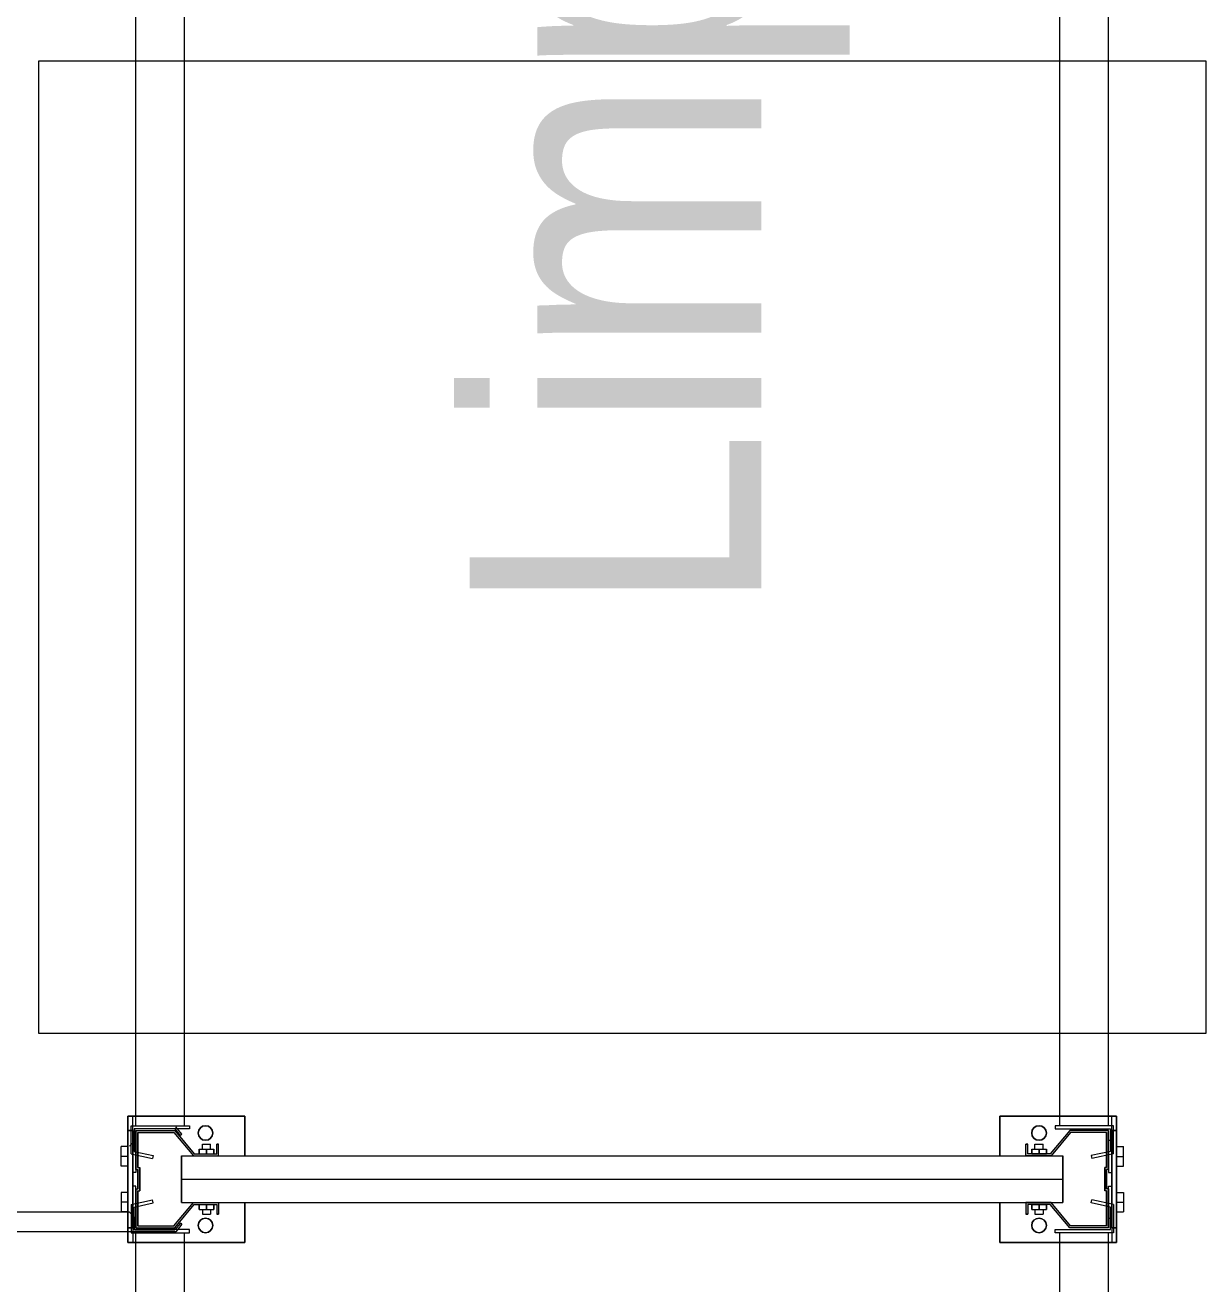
# Model space of a CAD drawing. Header units: metres. Extents: x 0 to 8715937, y -236336 to 216.
# Drawn here: x 122.662 to 123.876, y 65.497 to 66.791 of the extents above; entities that cross this region are included whole.
import ezdxf

# ---------------------------------------------------------------- set-up
doc = ezdxf.new("R2010")
doc.units = ezdxf.units.M
doc.header["$MEASUREMENT"] = 0
for name, color, linetype in [('0-BLOCK-EQUIPAMIENTO', 7, 'Continuous'), ('AAA BAST', 5, 'Continuous'), ('AAA CONECT', 3, 'Continuous'), ('AAA LARG', 1, 'Continuous'), ('AAA PALLETS', 7, 'Continuous'), ('TEXTO', 7, 'Continuous')]:
    doc.layers.add(name, color=color, linetype=linetype)
doc.styles.add('AR', font='arial.ttf')

# ---------------------------------------------------------------- blocks, each defined once
blk = doc.blocks.new('1A MODULO D FTE')
at = {"layer": 'AAA BAST', "lineweight": 5}
for points in [[(-2.34, 0.415), (-2.34, 0.417), (-2.35, 0.417), (-2.35, 0.44), (-2.326, 0.46), (-2.326, 0.5), (-2.366, 0.5), (-2.366, 0.498), (-2.386, 0.498), (-2.386, 0.5), (-2.426, 0.5), (-2.426, 0.46), (-2.402, 0.44), (-2.402, 0.417), (-2.412, 0.417), (-2.412, 0.415), (-2.4, 0.415), (-2.4, 0.4409), (-2.424, 0.4609), (-2.424, 0.498), (-2.388, 0.498), (-2.388, 0.496), (-2.364, 0.496), (-2.364, 0.498), (-2.328, 0.498), (-2.328, 0.4609), (-2.352, 0.4409), (-2.352, 0.415)], [(-0.012, 0.415), (-0.012, 0.417), (-0.002, 0.417), (-0.002, 0.44), (-0.026, 0.46), (-0.026, 0.5), (0.014, 0.5), (0.014, 0.498), (0.034, 0.498), (0.034, 0.5), (0.074, 0.5), (0.074, 0.46), (0.05, 0.44), (0.05, 0.417), (0.06, 0.417), (0.06, 0.415), (0.048, 0.415), (0.048, 0.4409), (0.072, 0.4609), (0.072, 0.498), (0.036, 0.498), (0.036, 0.496), (0.012, 0.496), (0.012, 0.498), (-0.024, 0.498), (-0.024, 0.4609), (0, 0.4409), (0, 0.415)], [(-2.34, -0.415), (-2.34, -0.417), (-2.35, -0.417), (-2.35, -0.44), (-2.326, -0.46), (-2.326, -0.5), (-2.366, -0.5), (-2.366, -0.498), (-2.386, -0.498), (-2.386, -0.5), (-2.426, -0.5), (-2.426, -0.46), (-2.402, -0.44), (-2.402, -0.417), (-2.412, -0.417), (-2.412, -0.415), (-2.4, -0.415), (-2.4, -0.4409), (-2.424, -0.4609), (-2.424, -0.498), (-2.388, -0.498), (-2.388, -0.496), (-2.364, -0.496), (-2.364, -0.498), (-2.328, -0.498), (-2.328, -0.4609), (-2.352, -0.4409), (-2.352, -0.415)], [(-0.012, -0.415), (-0.012, -0.417), (-0.002, -0.417), (-0.002, -0.44), (-0.026, -0.46), (-0.026, -0.5), (0.014, -0.5), (0.014, -0.498), (0.034, -0.498), (0.034, -0.5), (0.074, -0.5), (0.074, -0.46), (0.05, -0.44), (0.05, -0.417), (0.06, -0.417), (0.06, -0.415), (0.048, -0.415), (0.048, -0.4409), (0.072, -0.4609), (0.072, -0.498), (0.036, -0.498), (0.036, -0.496), (0.012, -0.496), (0.012, -0.498), (-0.024, -0.498), (-0.024, -0.4609), (0, -0.4409), (0, -0.415)]]:
    blk.add_hatch(color=251, dxfattribs=at).paths.add_polyline_path(points)
at = {"layer": 'AAA BAST', "color": 251, "lineweight": 5}
for p, q in [((-2.426, 0.5082), (-2.441, 0.5082)), ((-2.441, 0.5082), (-2.441, 0.3882)), ((-2.326, 0.5082), (-2.426, 0.5082)), ((-2.426, 0.5082), (-2.426, 0.5032)), ((-2.3895, 0.5152), (-2.4095, 0.5152)), ((-2.4095, 0.5082), (-2.4095, 0.5152)), ((-2.3995, 0.5082), (-2.3995, 0.5152)), ((-2.3895, 0.5082), (-2.3895, 0.5152)), ((-2.3625, 0.5152), (-2.3425, 0.5152)), ((-2.3625, 0.5082), (-2.3625, 0.5152)), ((-2.3525, 0.5082), (-2.3525, 0.5152)), ((-2.3425, 0.5082), (-2.3425, 0.5152)), ((-2.326, 0.5032), (-2.326, 0.5082)), ((-2.311, 0.5082), (-2.326, 0.5082)), ((-2.311, 0.3882), (-2.311, 0.5082)), ((-0.041, 0.3882), (-0.041, 0.5082)), ((-0.041, 0.5082), (-0.026, 0.5082)), ((-0.026, 0.5032), (-0.026, 0.5082)), ((-0.026, 0.5082), (0.074, 0.5082)), ((0.0105, 0.5152), (-0.0095, 0.5152)), ((-0.0095, 0.5082), (-0.0095, 0.5152)), ((0.0005, 0.5082), (0.0005, 0.5152)), ((0.0105, 0.5082), (0.0105, 0.5152)), ((0.0375, 0.5152), (0.0575, 0.5152)), ((0.0375, 0.5082), (0.0375, 0.5152)), ((0.0475, 0.5082), (0.0475, 0.5152)), ((0.0575, 0.5082), (0.0575, 0.5152)), ((0.074, 0.5082), (0.074, 0.5032)), ((0.074, 0.5082), (0.089, 0.5082)), ((0.089, 0.5082), (0.089, 0.3882)), ((-2.426, 0.5032), (-2.441, 0.5032)), ((-2.426, 0.5032), (-2.326, 0.5032)), ((-2.386, 0.5), (-2.426, 0.5)), ((-2.426, 0.5), (-2.426, 0.46)), ((-2.424, 0.498), (-2.424, 0.4609)), ((-2.388, 0.498), (-2.424, 0.498)), ((-2.416, 0.5), (-2.416, 0.5032)), ((-2.416, 0.5032), (-2.383, 0.5032)), ((-2.388, 0.498), (-2.388, 0.496)), ((-2.364, 0.496), (-2.388, 0.496)), ((-2.386, 0.5), (-2.386, 0.498)), ((-2.386, 0.5), (-2.383, 0.5)), ((-2.366, 0.498), (-2.386, 0.498)), ((-2.383, 0.5), (-2.383, 0.5032)), ((-2.369, 0.5), (-2.369, 0.5032)), ((-2.366, 0.5), (-2.369, 0.5)), ((-2.326, 0.5), (-2.366, 0.5)), ((-2.366, 0.5), (-2.366, 0.498)), ((-2.328, 0.498), (-2.364, 0.498)), ((-2.364, 0.498), (-2.364, 0.496)), ((-2.336, 0.5), (-2.336, 0.5032)), ((-2.328, 0.498), (-2.328, 0.4609)), ((-2.326, 0.5032), (-2.311, 0.5032)), ((-2.326, 0.5), (-2.326, 0.46)), ((-0.026, 0.5032), (-0.041, 0.5032)), ((0.074, 0.5032), (-0.026, 0.5032)), ((-0.026, 0.5), (0.014, 0.5)), ((-0.026, 0.5), (-0.026, 0.46)), ((-0.024, 0.498), (-0.024, 0.4609)), ((-0.024, 0.498), (0.012, 0.498)), ((-0.016, 0.5), (-0.016, 0.5032)), ((0.012, 0.498), (0.012, 0.496)), ((0.012, 0.496), (0.036, 0.496)), ((0.014, 0.5), (0.014, 0.498)), ((0.014, 0.5), (0.017, 0.5)), ((0.014, 0.498), (0.034, 0.498)), ((0.017, 0.5), (0.017, 0.5032)), ((0.031, 0.5), (0.031, 0.5032)), ((0.064, 0.5032), (0.031, 0.5032)), ((0.034, 0.5), (0.031, 0.5)), ((0.034, 0.5), (0.074, 0.5)), ((0.034, 0.5), (0.034, 0.498)), ((0.036, 0.498), (0.072, 0.498)), ((0.036, 0.498), (0.036, 0.496)), ((0.064, 0.5), (0.064, 0.5032)), ((0.072, 0.498), (0.072, 0.4609)), ((0.074, 0.5032), (0.089, 0.5032)), ((0.074, 0.5), (0.074, 0.46)), ((-2.426, 0.46), (-2.402, 0.44)), ((-2.424, 0.4609), (-2.4, 0.4409)), ((-2.4, 0.453), (-2.376, 0.453)), ((-2.4, -0.453), (-2.4, 0.453)), ((-2.376, 0.453), (-2.352, 0.453)), ((-2.376, -0.453), (-2.376, 0.453)), ((-2.328, 0.4609), (-2.352, 0.4409)), ((-2.352, -0.453), (-2.352, 0.453)), ((-2.326, 0.46), (-2.35, 0.44)), ((-0.026, 0.46), (-0.002, 0.44)), ((-0.024, 0.4609), (0, 0.4409)), ((0.024, 0.453), (0, 0.453)), ((0, -0.453), (0, 0.453)), ((0.048, 0.453), (0.024, 0.453)), ((0.024, -0.453), (0.024, 0.453)), ((0.072, 0.4609), (0.048, 0.4409)), ((0.048, -0.453), (0.048, 0.453)), ((0.074, 0.46), (0.05, 0.44)), ((-2.402, 0.44), (-2.402, 0.417)), ((-2.4, 0.4409), (-2.4, 0.415)), ((-2.352, 0.4409), (-2.352, 0.415)), ((-2.35, 0.44), (-2.35, 0.417)), ((-0.002, 0.44), (-0.002, 0.417)), ((0, 0.4409), (0, 0.415)), ((0.048, 0.4409), (0.048, 0.415)), ((0.05, 0.44), (0.05, 0.417)), ((-2.402, 0.436), (-2.407, 0.436)), ((-2.407, 0.421), (-2.407, 0.436)), ((-2.402, 0.4285), (-2.407, 0.4285)), ((-2.345, 0.436), (-2.35, 0.436)), ((-2.35, 0.421), (-2.35, 0.436)), ((-2.345, 0.4285), (-2.35, 0.4285)), ((-2.345, 0.421), (-2.345, 0.436)), ((-2.345, 0.4328), (-2.34, 0.4328)), ((-2.34, 0.4243), (-2.34, 0.4328)), ((-0.007, 0.4328), (-0.012, 0.4328)), ((-0.012, 0.4243), (-0.012, 0.4328)), ((-0.007, 0.436), (-0.002, 0.436)), ((-0.007, 0.421), (-0.007, 0.436)), ((-0.007, 0.4285), (-0.002, 0.4285)), ((-0.002, 0.421), (-0.002, 0.436)), ((0.05, 0.436), (0.055, 0.436)), ((0.05, 0.4285), (0.055, 0.4285)), ((0.055, 0.421), (0.055, 0.436)), ((-2.402, 0.417), (-2.412, 0.417)), ((-2.412, 0.417), (-2.412, 0.415)), ((-2.4, 0.415), (-2.412, 0.415)), ((-2.402, 0.421), (-2.407, 0.421)), ((-2.352, 0.415), (-2.34, 0.415)), ((-2.345, 0.421), (-2.35, 0.421)), ((-2.35, 0.417), (-2.34, 0.417)), ((-2.345, 0.4243), (-2.34, 0.4243)), ((-2.34, 0.415), (-2.34, 0.417)), ((-0.007, 0.4243), (-0.012, 0.4243)), ((-0.002, 0.417), (-0.012, 0.417)), ((-0.012, 0.415), (-0.012, 0.417)), ((0, 0.415), (-0.012, 0.415)), ((-0.007, 0.421), (-0.002, 0.421)), ((0.048, 0.415), (0.06, 0.415)), ((0.05, 0.421), (0.055, 0.421)), ((0.05, 0.417), (0.06, 0.417)), ((0.06, 0.417), (0.06, 0.415)), ((-2.441, 0.3882), (-2.4, 0.3882)), ((-2.352, 0.3882), (-2.311, 0.3882)), ((0, 0.3882), (-0.041, 0.3882)), ((0.089, 0.3882), (0.048, 0.3882)), ((-2.441, -0.5082), (-2.441, -0.3882)), ((-2.441, -0.3882), (-2.4, -0.3882)), ((-2.352, -0.3882), (-2.311, -0.3882)), ((-2.311, -0.3882), (-2.311, -0.5082)), ((0, -0.3882), (-0.041, -0.3882)), ((-0.041, -0.3882), (-0.041, -0.5082)), ((0.089, -0.3882), (0.048, -0.3882)), ((0.089, -0.5082), (0.089, -0.3882)), ((-2.4, -0.415), (-2.412, -0.415)), ((-2.412, -0.417), (-2.412, -0.415)), ((-2.402, -0.417), (-2.412, -0.417)), ((-2.402, -0.4199), (-2.407, -0.4199)), ((-2.407, -0.4349), (-2.407, -0.4199)), ((-2.402, -0.44), (-2.402, -0.417)), ((-2.4, -0.4409), (-2.4, -0.415)), ((-2.352, -0.4409), (-2.352, -0.415)), ((-2.352, -0.415), (-2.34, -0.415)), ((-2.35, -0.44), (-2.35, -0.417)), ((-2.35, -0.417), (-2.34, -0.417)), ((-2.345, -0.4199), (-2.35, -0.4199)), ((-2.35, -0.4349), (-2.35, -0.4199)), ((-2.345, -0.4349), (-2.345, -0.4199)), ((-2.345, -0.4232), (-2.34, -0.4232)), ((-2.34, -0.415), (-2.34, -0.417)), ((-2.34, -0.4317), (-2.34, -0.4232)), ((0, -0.415), (-0.012, -0.415)), ((-0.012, -0.415), (-0.012, -0.417)), ((-0.002, -0.417), (-0.012, -0.417)), ((-0.007, -0.4232), (-0.012, -0.4232)), ((-0.012, -0.4317), (-0.012, -0.4232)), ((-0.007, -0.4199), (-0.002, -0.4199)), ((-0.007, -0.4349), (-0.007, -0.4199)), ((-0.002, -0.44), (-0.002, -0.417)), ((-0.002, -0.4349), (-0.002, -0.4199)), ((0, -0.4409), (0, -0.415)), ((0.048, -0.4409), (0.048, -0.415)), ((0.048, -0.415), (0.06, -0.415)), ((0.05, -0.44), (0.05, -0.417)), ((0.05, -0.417), (0.06, -0.417)), ((0.05, -0.4199), (0.055, -0.4199)), ((0.055, -0.4349), (0.055, -0.4199)), ((0.06, -0.417), (0.06, -0.415)), ((-2.402, -0.4274), (-2.407, -0.4274)), ((-2.402, -0.4349), (-2.407, -0.4349)), ((-2.345, -0.4274), (-2.35, -0.4274)), ((-2.345, -0.4349), (-2.35, -0.4349)), ((-2.345, -0.4317), (-2.34, -0.4317)), ((-0.007, -0.4317), (-0.012, -0.4317)), ((-0.007, -0.4274), (-0.002, -0.4274)), ((-0.007, -0.4349), (-0.002, -0.4349)), ((0.05, -0.4274), (0.055, -0.4274)), ((0.05, -0.4349), (0.055, -0.4349)), ((-2.426, -0.46), (-2.402, -0.44)), ((-2.424, -0.4609), (-2.4, -0.4409)), ((-2.328, -0.4609), (-2.352, -0.4409)), ((-2.326, -0.46), (-2.35, -0.44)), ((-0.026, -0.46), (-0.002, -0.44)), ((-0.024, -0.4609), (0, -0.4409)), ((0.072, -0.4609), (0.048, -0.4409)), ((0.074, -0.46), (0.05, -0.44)), ((-2.426, -0.5), (-2.426, -0.46)), ((-2.424, -0.498), (-2.424, -0.4609)), ((-2.4, -0.453), (-2.376, -0.453)), ((-2.376, -0.453), (-2.352, -0.453)), ((-2.328, -0.498), (-2.328, -0.4609)), ((-2.326, -0.5), (-2.326, -0.46)), ((-0.026, -0.5), (-0.026, -0.46)), ((-0.024, -0.498), (-0.024, -0.4609)), ((0.024, -0.453), (0, -0.453)), ((0.048, -0.453), (0.024, -0.453)), ((0.072, -0.498), (0.072, -0.4609)), ((0.074, -0.5), (0.074, -0.46)), ((-2.426, -0.5032), (-2.441, -0.5032)), ((-2.386, -0.5), (-2.426, -0.5)), ((-2.426, -0.5032), (-2.326, -0.5032)), ((-2.426, -0.5082), (-2.426, -0.5032)), ((-2.388, -0.498), (-2.424, -0.498)), ((-2.416, -0.5), (-2.416, -0.5032)), ((-2.416, -0.5032), (-2.383, -0.5032)), ((-2.388, -0.498), (-2.388, -0.496)), ((-2.364, -0.496), (-2.388, -0.496)), ((-2.366, -0.498), (-2.386, -0.498)), ((-2.386, -0.5), (-2.386, -0.498)), ((-2.386, -0.5), (-2.383, -0.5)), ((-2.383, -0.5), (-2.383, -0.5032)), ((-2.369, -0.5), (-2.369, -0.5032)), ((-2.366, -0.5), (-2.369, -0.5)), ((-2.366, -0.5), (-2.366, -0.498)), ((-2.326, -0.5), (-2.366, -0.5)), ((-2.364, -0.498), (-2.364, -0.496)), ((-2.328, -0.498), (-2.364, -0.498)), ((-2.336, -0.5), (-2.336, -0.5032)), ((-2.326, -0.5032), (-2.326, -0.5082)), ((-2.326, -0.5032), (-2.311, -0.5032)), ((-0.026, -0.5032), (-0.041, -0.5032)), ((-0.026, -0.5), (0.014, -0.5)), ((0.074, -0.5032), (-0.026, -0.5032)), ((-0.026, -0.5032), (-0.026, -0.5082)), ((-0.024, -0.498), (0.012, -0.498)), ((-0.016, -0.5), (-0.016, -0.5032)), ((0.012, -0.498), (0.012, -0.496)), ((0.012, -0.496), (0.036, -0.496)), ((0.014, -0.498), (0.034, -0.498)), ((0.014, -0.5), (0.014, -0.498)), ((0.014, -0.5), (0.017, -0.5)), ((0.017, -0.5), (0.017, -0.5032)), ((0.031, -0.5), (0.031, -0.5032)), ((0.034, -0.5), (0.031, -0.5)), ((0.064, -0.5032), (0.031, -0.5032)), ((0.034, -0.5), (0.034, -0.498)), ((0.034, -0.5), (0.074, -0.5)), ((0.036, -0.498), (0.036, -0.496)), ((0.036, -0.498), (0.072, -0.498)), ((0.064, -0.5), (0.064, -0.5032)), ((0.074, -0.5082), (0.074, -0.5032)), ((0.074, -0.5032), (0.089, -0.5032)), ((-2.426, -0.5082), (-2.441, -0.5082)), ((-2.326, -0.5082), (-2.426, -0.5082)), ((-2.4095, -0.5082), (-2.4095, -0.5152)), ((-2.3895, -0.5152), (-2.4095, -0.5152)), ((-2.3995, -0.5082), (-2.3995, -0.5152)), ((-2.3895, -0.5082), (-2.3895, -0.5152)), ((-2.3625, -0.5082), (-2.3625, -0.5152)), ((-2.3625, -0.5152), (-2.3425, -0.5152)), ((-2.3525, -0.5082), (-2.3525, -0.5152)), ((-2.3425, -0.5082), (-2.3425, -0.5152)), ((-2.311, -0.5082), (-2.326, -0.5082)), ((-0.041, -0.5082), (-0.026, -0.5082)), ((-0.026, -0.5082), (0.074, -0.5082)), ((-0.0095, -0.5082), (-0.0095, -0.5152)), ((0.0105, -0.5152), (-0.0095, -0.5152)), ((0.0005, -0.5082), (0.0005, -0.5152)), ((0.0105, -0.5082), (0.0105, -0.5152)), ((0.0375, -0.5082), (0.0375, -0.5152)), ((0.0375, -0.5152), (0.0575, -0.5152)), ((0.0475, -0.5082), (0.0475, -0.5152)), ((0.0575, -0.5082), (0.0575, -0.5152)), ((0.074, -0.5082), (0.089, -0.5082))]:
    blk.add_line(p, q, dxfattribs=at)
for centre in [(-2.4235, 0.4285), (-2.3285, 0.4285), (-0.0235, 0.4285), (0.0715, 0.4285), (-2.4235, -0.4285), (-2.3285, -0.4285), (-0.0235, -0.4285), (0.0715, -0.4285)]:
    blk.add_circle(centre, 0.0075, dxfattribs=at)
at = {"layer": 'AAA CONECT', "color": 251, "lineweight": 5}
for p, q in [((-2.4223, -0.4527), (-2.43, -0.4591)), ((-2.4223, -0.4527), (-2.421, -0.4542)), ((-2.3297, -0.4527), (-2.331, -0.4542)), ((-2.3297, -0.4527), (-2.322, -0.4591)), ((-0.0223, -0.4527), (-0.03, -0.4591)), ((-0.0223, -0.4527), (-0.021, -0.4542)), ((-2.421, -0.4542), (-2.428, -0.46)), ((-2.428, -0.5016), (-2.428, -0.46)), ((-2.331, -0.4542), (-2.324, -0.46)), ((-2.324, -0.5016), (-2.324, -0.46)), ((-0.021, -0.4542), (-0.028, -0.46)), ((-0.028, -0.5016), (-0.028, -0.46)), ((-2.428, -0.5016), (-2.415, -0.5016)), ((-2.41, -0.5066), (-2.415, -0.5016)), ((-2.342, -0.5066), (-2.337, -0.5016)), ((-2.324, -0.5016), (-2.337, -0.5016)), ((-0.028, -0.5016), (-0.015, -0.5016)), ((-0.01, -0.5066), (-0.015, -0.5016))]:
    blk.add_line(p, q, dxfattribs=at)
at = {"layer": 'AAA CONECT', "color": 251, "lineweight": 5, "ltscale": 0.21}
for p, q in [((-2.43, -0.4591), (-2.43, -0.7909)), ((-0.03, -0.4591), (-0.03, -0.7909)), ((-2.41, -0.5066), (-2.41, -0.7434)), ((-0.01, -0.5066), (-0.01, -0.7434))]:
    blk.add_line(p, q, dxfattribs=at)
at = {"layer": 'AAA LARG', "color": 251, "lineweight": 5}
for p, q in [((-2.35, 0.505), (-2.3547, 0.4829)), ((-2.35, 0.505), (-2.321, 0.505)), ((-2.321, 0.505), (-2.321, 0.445)), ((-0.002, 0.505), (-0.031, 0.505)), ((-0.031, 0.505), (-0.031, 0.445)), ((-0.002, 0.505), (0.0027, 0.4829)), ((-2.3474, 0.5018), (-2.3516, 0.4822)), ((-2.3242, 0.5018), (-2.3474, 0.5018)), ((-2.3242, 0.445), (-2.3242, 0.5018)), ((-2.321, 0.5), (-0.031, 0.5)), ((-0.0278, 0.445), (-0.0278, 0.5018)), ((-0.0278, 0.5018), (-0.0046, 0.5018)), ((-0.0046, 0.5018), (-0.0004, 0.4822)), ((-2.3516, 0.4822), (-2.3547, 0.4829)), ((-0.0004, 0.4822), (0.0027, 0.4829)), ((-2.321, 0.445), (-2.3242, 0.445)), ((-2.321, 0.45), (-0.031, 0.45)), ((-0.031, 0.445), (-0.0278, 0.445)), ((-2.321, -0.445), (-2.3242, -0.445)), ((-2.3242, -0.445), (-2.3242, -0.5018)), ((-2.321, -0.505), (-2.321, -0.445)), ((-2.321, -0.45), (-0.031, -0.45)), ((-0.031, -0.505), (-0.031, -0.445)), ((-0.031, -0.445), (-0.0278, -0.445)), ((-0.0278, -0.445), (-0.0278, -0.5018)), ((-2.3516, -0.4822), (-2.3547, -0.4829)), ((-2.35, -0.505), (-2.3547, -0.4829)), ((-2.3474, -0.5018), (-2.3516, -0.4822)), ((-0.0046, -0.5018), (-0.0004, -0.4822)), ((-0.002, -0.505), (0.0027, -0.4829)), ((-0.0004, -0.4822), (0.0027, -0.4829)), ((-2.3242, -0.5018), (-2.3474, -0.5018)), ((-2.321, -0.5), (-0.031, -0.5)), ((-0.0278, -0.5018), (-0.0046, -0.5018)), ((-2.35, -0.505), (-2.321, -0.505)), ((-0.002, -0.505), (-0.031, -0.505))]:
    blk.add_line(p, q, dxfattribs=at)
at = {"layer": 'AAA PALLETS', "color": 251, "lineweight": 5, "ltscale": 0.21}
for p, q in [((-1.226, 0.6), (-2.226, 0.6)), ((-2.226, 0.6), (-2.226, -0.6)), ((-1.226, -0.6), (-1.226, 0.6)), ((-2.226, -0.6), (-1.226, -0.6))]:
    blk.add_line(p, q, dxfattribs=at)
blk = doc.blocks.new('DPM-EQUIPAMIENTO')
at = {"layer": 'AAA BAST', "xscale": -1, "rotation": 270}
for p in [(35.5556, 67.9803), (35.5556, 65.5803)]:
    blk.add_blockref('1A MODULO D FTE', p, dxfattribs=at)

msp = doc.modelspace()

# ---------------------------------------------------------------- hatches: boundary and pattern name
at = {"layer": 'AAA BAST', "lineweight": 5}
for points in [[(122.8606, 65.6403), (122.8586, 65.6403), (122.8586, 65.6303), (122.8356, 65.6303), (122.8156, 65.6543), (122.7756, 65.6543), (122.7756, 65.6143), (122.7776, 65.6143), (122.7776, 65.5943), (122.7756, 65.5943), (122.7756, 65.5543), (122.8156, 65.5543), (122.8356, 65.5783), (122.8586, 65.5783), (122.8586, 65.5683), (122.8606, 65.5683), (122.8606, 65.5803), (122.8346, 65.5803), (122.8146, 65.5563), (122.7776, 65.5563), (122.7776, 65.5923), (122.7796, 65.5923), (122.7796, 65.6163), (122.7776, 65.6163), (122.7776, 65.6523), (122.8146, 65.6523), (122.8346, 65.6283), (122.8606, 65.6283)], [(123.6906, 65.6403), (123.6926, 65.6403), (123.6926, 65.6303), (123.7156, 65.6303), (123.7356, 65.6543), (123.7756, 65.6543), (123.7756, 65.6143), (123.7736, 65.6143), (123.7736, 65.5943), (123.7756, 65.5943), (123.7756, 65.5543), (123.7356, 65.5543), (123.7156, 65.5783), (123.6926, 65.5783), (123.6926, 65.5683), (123.6906, 65.5683), (123.6906, 65.5803), (123.7165, 65.5803), (123.7365, 65.5563), (123.7736, 65.5563), (123.7736, 65.5923), (123.7716, 65.5923), (123.7716, 65.6163), (123.7736, 65.6163), (123.7736, 65.6523), (123.7365, 65.6523), (123.7165, 65.6283), (123.6906, 65.6283)]]:
    msp.add_hatch(color=251, dxfattribs=at).paths.add_polyline_path(points)

# ---------------------------------------------------------------- linework, layer by layer
at = {"layer": 'AAA BAST', "color": 251, "lineweight": 5}
for p, q in [((122.8874, 65.6693), (122.7674, 65.6693)), ((122.7674, 65.6693), (122.7674, 65.6543)), ((122.7724, 65.6543), (122.7724, 65.6693)), ((122.8874, 65.6283), (122.8874, 65.6693)), ((123.6638, 65.6283), (123.6638, 65.6693)), ((123.6638, 65.6693), (123.7838, 65.6693)), ((123.7788, 65.6543), (123.7788, 65.6693)), ((123.7838, 65.6693), (123.7838, 65.6543)), ((122.7724, 65.6543), (122.7674, 65.6543)), ((122.7674, 65.6543), (122.7674, 65.5543)), ((122.7724, 65.5543), (122.7724, 65.6543)), ((122.7756, 65.6543), (122.7756, 65.6143)), ((122.7756, 65.6543), (122.8156, 65.6543)), ((122.7776, 65.6523), (122.8146, 65.6523)), ((122.7776, 65.6523), (122.7776, 65.6163)), ((122.8146, 65.6523), (122.8346, 65.6283)), ((122.8156, 65.6543), (122.8356, 65.6303)), ((123.7356, 65.6543), (123.7156, 65.6303)), ((123.7365, 65.6523), (123.7165, 65.6283)), ((123.7756, 65.6543), (123.7356, 65.6543)), ((123.7736, 65.6523), (123.7365, 65.6523)), ((123.7736, 65.6523), (123.7736, 65.6163)), ((123.7756, 65.6543), (123.7756, 65.6143)), ((123.7788, 65.5543), (123.7788, 65.6543)), ((123.7788, 65.6543), (123.7838, 65.6543)), ((123.7838, 65.6543), (123.7838, 65.5543)), ((122.7604, 65.6178), (122.7604, 65.6378)), ((122.7674, 65.6378), (122.7604, 65.6378)), ((122.7756, 65.6443), (122.7724, 65.6443)), ((122.8406, 65.6353), (122.8406, 65.6303)), ((122.8406, 65.6353), (122.8556, 65.6353)), ((122.8439, 65.6353), (122.8439, 65.6403)), ((122.8439, 65.6403), (122.8524, 65.6403)), ((122.8481, 65.6353), (122.8481, 65.6303)), ((122.8524, 65.6353), (122.8524, 65.6403)), ((122.8556, 65.6353), (122.8556, 65.6303)), ((122.8586, 65.6303), (122.8586, 65.6403)), ((122.8606, 65.6403), (122.8586, 65.6403)), ((122.8606, 65.6283), (122.8606, 65.6403)), ((123.6906, 65.6283), (123.6906, 65.6403)), ((123.6906, 65.6403), (123.6926, 65.6403)), ((123.6926, 65.6303), (123.6926, 65.6403)), ((123.6966, 65.6353), (123.6966, 65.6303)), ((123.6966, 65.6353), (123.7116, 65.6353)), ((123.6998, 65.6353), (123.6998, 65.6403)), ((123.6998, 65.6403), (123.7083, 65.6403)), ((123.7041, 65.6353), (123.7041, 65.6303)), ((123.7083, 65.6353), (123.7083, 65.6403)), ((123.7116, 65.6353), (123.7116, 65.6303)), ((123.7756, 65.6443), (123.7788, 65.6443)), ((123.7838, 65.6378), (123.7908, 65.6378)), ((123.7908, 65.6178), (123.7908, 65.6378)), ((122.7674, 65.6278), (122.7604, 65.6278)), ((122.8226, 65.6043), (122.8226, 65.6283)), ((122.8226, 65.6283), (123.7285, 65.6283)), ((122.8346, 65.6283), (122.8606, 65.6283)), ((122.8356, 65.6303), (122.8586, 65.6303)), ((122.8406, 65.6303), (122.8556, 65.6303)), ((123.7165, 65.6283), (123.6906, 65.6283)), ((123.7156, 65.6303), (123.6926, 65.6303)), ((123.6966, 65.6303), (123.7116, 65.6303)), ((123.7285, 65.6043), (123.7285, 65.6283)), ((123.7838, 65.6278), (123.7908, 65.6278)), ((122.7674, 65.6178), (122.7604, 65.6178)), ((122.7756, 65.6113), (122.7724, 65.6113)), ((122.7756, 65.6143), (122.7776, 65.6143)), ((122.7756, 65.6143), (122.7756, 65.6113)), ((122.7776, 65.6163), (122.7796, 65.6163)), ((122.7776, 65.6143), (122.7776, 65.5943)), ((122.7796, 65.6163), (122.7796, 65.5923)), ((123.7736, 65.6163), (123.7716, 65.6163)), ((123.7716, 65.6163), (123.7716, 65.5923)), ((123.7736, 65.6143), (123.7736, 65.5943)), ((123.7756, 65.6143), (123.7736, 65.6143)), ((123.7756, 65.6143), (123.7756, 65.6113)), ((123.7756, 65.6113), (123.7788, 65.6113)), ((123.7838, 65.6178), (123.7908, 65.6178)), ((122.7756, 65.5973), (122.7724, 65.5973)), ((122.7724, 65.5643), (122.7724, 65.5973)), ((122.7756, 65.5943), (122.7756, 65.5973)), ((122.7756, 65.5943), (122.7756, 65.5543)), ((122.7756, 65.5943), (122.7776, 65.5943)), ((122.8226, 65.5803), (122.8226, 65.6043)), ((122.8226, 65.6043), (123.7285, 65.6043)), ((123.7285, 65.5803), (123.7285, 65.6043)), ((123.7756, 65.5943), (123.7736, 65.5943)), ((123.7756, 65.5973), (123.7788, 65.5973)), ((123.7756, 65.5943), (123.7756, 65.5973)), ((123.7756, 65.5943), (123.7756, 65.5543)), ((123.7788, 65.5643), (123.7788, 65.5973)), ((122.7604, 65.5908), (122.7604, 65.5708)), ((122.7674, 65.5908), (122.7604, 65.5908)), ((122.7776, 65.5923), (122.7776, 65.5563)), ((122.7776, 65.5923), (122.7796, 65.5923)), ((123.7736, 65.5923), (123.7716, 65.5923)), ((123.7736, 65.5923), (123.7736, 65.5563)), ((123.7838, 65.5908), (123.7908, 65.5908)), ((123.7908, 65.5908), (123.7908, 65.5708)), ((122.7674, 65.5808), (122.7604, 65.5808)), ((122.7674, 65.5708), (122.7604, 65.5708)), ((122.8146, 65.5563), (122.8346, 65.5803)), ((122.8156, 65.5543), (122.8356, 65.5783)), ((122.8226, 65.5803), (123.7285, 65.5803)), ((122.8346, 65.5803), (122.8606, 65.5803)), ((122.8356, 65.5783), (122.8586, 65.5783)), ((122.8406, 65.5783), (122.8406, 65.5733)), ((122.8406, 65.5733), (122.8556, 65.5733)), ((122.8481, 65.5783), (122.8481, 65.5733)), ((122.8556, 65.5783), (122.8556, 65.5733)), ((122.8586, 65.5783), (122.8586, 65.5683)), ((122.8606, 65.5803), (122.8606, 65.5683)), ((122.8874, 65.5393), (122.8874, 65.5803)), ((123.6638, 65.5393), (123.6638, 65.5803)), ((123.7165, 65.5803), (123.6906, 65.5803)), ((123.6906, 65.5803), (123.6906, 65.5683)), ((123.7156, 65.5783), (123.6926, 65.5783)), ((123.6926, 65.5783), (123.6926, 65.5683)), ((123.6966, 65.5783), (123.6966, 65.5733)), ((123.6966, 65.5733), (123.7116, 65.5733)), ((123.7041, 65.5783), (123.7041, 65.5733)), ((123.7116, 65.5783), (123.7116, 65.5733)), ((123.7356, 65.5543), (123.7156, 65.5783)), ((123.7365, 65.5563), (123.7165, 65.5803)), ((123.7838, 65.5808), (123.7908, 65.5808)), ((123.7838, 65.5708), (123.7908, 65.5708)), ((122.7756, 65.5643), (122.7724, 65.5643)), ((122.7776, 65.5563), (122.8146, 65.5563)), ((122.8586, 65.5683), (122.8606, 65.5683)), ((123.6926, 65.5683), (123.6906, 65.5683)), ((123.7736, 65.5563), (123.7365, 65.5563)), ((123.7756, 65.5643), (123.7788, 65.5643)), ((122.7674, 65.5543), (122.7724, 65.5543)), ((122.7674, 65.5543), (122.7674, 65.5393)), ((122.7724, 65.5543), (122.7724, 65.5393)), ((122.7756, 65.5543), (122.8156, 65.5543)), ((123.7756, 65.5543), (123.7356, 65.5543)), ((123.7838, 65.5543), (123.7788, 65.5543)), ((123.7788, 65.5543), (123.7788, 65.5393)), ((123.7838, 65.5543), (123.7838, 65.5393)), ((122.7674, 65.5393), (122.8874, 65.5393)), ((123.7838, 65.5393), (123.6638, 65.5393))]:
    msp.add_line(p, q, dxfattribs=at)
for centre in [(122.8471, 65.6518), (123.7041, 65.6518), (122.8471, 65.5568), (123.7041, 65.5568)]:
    msp.add_circle(centre, 0.0075, dxfattribs=at)
at = {"layer": 'AAA CONECT', "color": 251, "lineweight": 5}
for p, q in [((122.774, 65.6563), (122.8156, 65.6563)), ((122.774, 65.6563), (122.774, 65.6433)), ((122.8214, 65.6493), (122.8156, 65.6563)), ((122.8229, 65.6506), (122.8165, 65.6583)), ((122.8229, 65.6506), (122.8214, 65.6493)), ((122.769, 65.6383), (122.774, 65.6433)), ((122.769, 65.5703), (122.774, 65.5653)), ((122.769, 65.5703), (122.774, 65.5653)), ((122.774, 65.5523), (122.774, 65.5653)), ((122.774, 65.5523), (122.774, 65.5653)), ((122.8214, 65.5592), (122.8156, 65.5523)), ((122.8214, 65.5592), (122.8156, 65.5523)), ((122.8229, 65.558), (122.8165, 65.5503)), ((122.8229, 65.558), (122.8165, 65.5503)), ((122.8229, 65.558), (122.8214, 65.5592)), ((122.8229, 65.558), (122.8214, 65.5592)), ((122.774, 65.5523), (122.8156, 65.5523)), ((122.774, 65.5523), (122.8156, 65.5523))]:
    msp.add_line(p, q, dxfattribs=at)
at = {"layer": 'AAA CONECT', "color": 251, "lineweight": 5, "ltscale": 0.21}
for p, q in [((122.769, 65.5703), (122.5322, 65.5703)), ((122.769, 65.5703), (122.5322, 65.5703)), ((122.8165, 65.5503), (122.4846, 65.5503)), ((122.8165, 65.5503), (122.4846, 65.5503))]:
    msp.add_line(p, q, dxfattribs=at)
at = {"layer": 'AAA LARG', "color": 251, "lineweight": 5}
for p, q in [((122.7756, 65.6593), (122.7756, 67.9493)), ((122.8256, 65.6593), (122.8256, 67.9493)), ((123.7256, 65.6593), (123.7256, 67.9493)), ((123.7756, 65.6593), (123.7756, 67.9493)), ((122.7706, 65.6303), (122.7706, 65.6593)), ((122.7706, 65.6593), (122.8306, 65.6593)), ((122.8306, 65.6593), (122.8306, 65.6561)), ((123.7806, 65.6593), (123.7206, 65.6593)), ((123.7206, 65.6593), (123.7206, 65.6561)), ((123.7806, 65.6303), (123.7806, 65.6593)), ((122.8306, 65.6561), (122.7738, 65.6561)), ((122.7738, 65.6561), (122.7738, 65.6329)), ((123.7206, 65.6561), (123.7774, 65.6561)), ((123.7774, 65.6561), (123.7774, 65.6329)), ((122.7706, 65.6303), (122.7927, 65.6256)), ((122.7738, 65.6329), (122.7933, 65.6287)), ((122.7933, 65.6287), (122.7927, 65.6256)), ((123.7774, 65.6329), (123.7578, 65.6287)), ((123.7578, 65.6287), (123.7585, 65.6256)), ((123.7806, 65.6303), (123.7585, 65.6256))]:
    msp.add_line(p, q, dxfattribs=at)
at = {"layer": 'AAA PALLETS', "color": 251, "lineweight": 5, "ltscale": 0.21}
for p, q in [((122.6756, 65.7543), (122.6756, 66.7543)), ((122.6756, 66.7543), (123.8756, 66.7543)), ((123.8756, 66.7543), (123.8756, 65.7543)), ((123.8756, 65.7543), (122.6756, 65.7543))]:
    msp.add_line(p, q, dxfattribs=at)

# ---------------------------------------------------------------- block references
at = {"layer": '0-BLOCK-EQUIPAMIENTO'}
msp.add_blockref('DPM-EQUIPAMIENTO', (87.72, 0), dxfattribs=at)

# ---------------------------------------------------------------- texts
at = {"layer": 'TEXTO', "ltscale": 0.1, "insert": (123.1187, 66.1836), "char_height": 0.300033, "attachment_point": 1, "rotation": 90, "style": 'AR'}
msp.add_mtext_dynamic_manual_height_columns('{\\fArial Narrow|b0|i0|c0|p34;Limpieza}', width=4.08123, gutter_width=12.5, heights=[0], dxfattribs=at)

doc.saveas('drawing.dxf')
